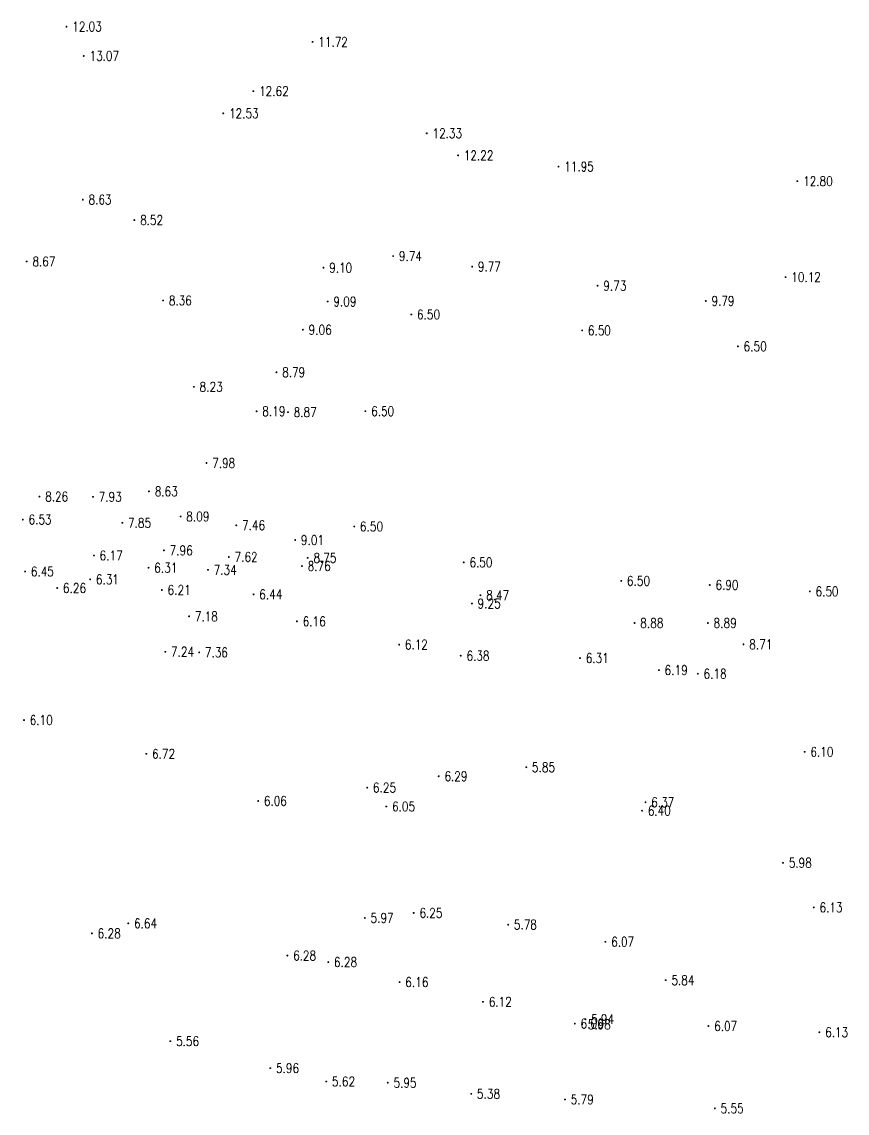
# Model space of a CAD drawing. Extents: x 476861 to 479475, y 2367369 to 2370541.
# Drawn here: x 478411.1 to 478497.2, y 2369149.6 to 2369263.5 of the extents above; entities that cross this region are included whole.
import ezdxf
from ezdxf.enums import TextEntityAlignment as Align

# ---------------------------------------------------------------- set-up
doc = ezdxf.new("R2010")
doc.units = 0
doc.header["$LTSCALE"] = 0.5
doc.layers.get('0').update_dxf_attribs({"linetype": 'CONTINUOUS'})
doc.layers.add('GCD', color=1, linetype='CONTINUOUS')
doc.styles.add('HZ', font='rs.shx', dxfattribs={"width": 0.8, "bigfont": 'hztxt.shx'})

# ---------------------------------------------------------------- blocks, each defined once
blk = doc.blocks.new('GC200')
at = {"linetype": 'Continuous', "const_width": 0.2, "flags": 128}
blk.add_lwpolyline([(-0.1, 0, 1), (0.1, 0, 1)], format="xyb", close=True, dxfattribs=at)

msp = doc.modelspace()

# ---------------------------------------------------------------- block references
at = {"layer": 'GCD', "linetype": 'Continuous'}
ref = msp.add_blockref('GC200', (478415.722, 2369263, 12.027), dxfattribs=dict(at, xscale=0.5, yscale=0.5, zscale=0.5))
ref.add_attrib('height', '12.03', dxfattribs={"linetype": 'Continuous', "height": 1, "style": 'HZ', "width": 0.8}).set_placement((478416.322, 2369263, 12.027), align=Align.MIDDLE_LEFT)
ref = msp.add_blockref('GC200', (478441.392, 2369261.405, 11.721), dxfattribs=dict(at, xscale=0.5, yscale=0.5, zscale=0.5))
ref.add_attrib('height', '11.72', dxfattribs={"linetype": 'Continuous', "height": 1, "style": 'HZ', "width": 0.8}).set_placement((478441.992, 2369261.405, 11.721), align=Align.MIDDLE_LEFT)
ref = msp.add_blockref('GC200', (478417.525, 2369259.937, 13.068), dxfattribs=dict(at, xscale=0.5, yscale=0.5, zscale=0.5))
ref.add_attrib('height', '13.07', dxfattribs={"linetype": 'Continuous', "height": 1, "style": 'HZ', "width": 0.8}).set_placement((478418.125, 2369259.937, 13.068), align=Align.MIDDLE_LEFT)
ref = msp.add_blockref('GC200', (478435.214, 2369256.261, 12.622), dxfattribs=dict(at, xscale=0.5, yscale=0.5, zscale=0.5))
ref.add_attrib('height', '12.62', dxfattribs={"linetype": 'Continuous', "height": 1, "style": 'HZ', "width": 0.8}).set_placement((478435.814, 2369256.261, 12.622), align=Align.MIDDLE_LEFT)
ref = msp.add_blockref('GC200', (478432.08, 2369253.946, 12.525), dxfattribs=dict(at, xscale=0.5, yscale=0.5, zscale=0.5))
ref.add_attrib('height', '12.53', dxfattribs={"linetype": 'Continuous', "height": 1, "style": 'HZ', "width": 0.8}).set_placement((478432.68, 2369253.946, 12.525), align=Align.MIDDLE_LEFT)
ref = msp.add_blockref('GC200', (478453.302, 2369251.86, 12.333), dxfattribs=dict(at, xscale=0.5, yscale=0.5, zscale=0.5))
ref.add_attrib('height', '12.33', dxfattribs={"linetype": 'Continuous', "height": 1, "style": 'HZ', "width": 0.8}).set_placement((478453.902, 2369251.86, 12.333), align=Align.MIDDLE_LEFT)
ref = msp.add_blockref('GC200', (478456.567, 2369249.561, 12.217), dxfattribs=dict(at, xscale=0.5, yscale=0.5, zscale=0.5))
ref.add_attrib('height', '12.22', dxfattribs={"linetype": 'Continuous', "height": 1, "style": 'HZ', "width": 0.8}).set_placement((478457.167, 2369249.561, 12.217), align=Align.MIDDLE_LEFT)
ref = msp.add_blockref('GC200', (478467.047, 2369248.391, 11.948), dxfattribs=dict(at, xscale=0.5, yscale=0.5, zscale=0.5))
ref.add_attrib('height', '11.95', dxfattribs={"linetype": 'Continuous', "height": 1, "style": 'HZ', "width": 0.8}).set_placement((478467.647, 2369248.391, 11.948), align=Align.MIDDLE_LEFT)
ref = msp.add_blockref('GC200', (478491.96, 2369246.864, 12.803), dxfattribs=dict(at, xscale=0.5, yscale=0.5, zscale=0.5))
ref.add_attrib('height', '12.80', dxfattribs={"linetype": 'Continuous', "height": 1, "style": 'HZ', "width": 0.8}).set_placement((478492.56, 2369246.864, 12.803), align=Align.MIDDLE_LEFT)
ref = msp.add_blockref('GC200', (478417.424, 2369244.938, 8.625), dxfattribs=dict(at, xscale=0.5, yscale=0.5, zscale=0.5))
ref.add_attrib('height', '8.63', dxfattribs={"linetype": 'Continuous', "height": 1, "style": 'HZ', "width": 0.8}).set_placement((478418.024, 2369244.938, 8.625), align=Align.MIDDLE_LEFT)
ref = msp.add_blockref('GC200', (478422.802, 2369242.803, 8.517), dxfattribs=dict(at, xscale=0.5, yscale=0.5, zscale=0.5))
ref.add_attrib('height', '8.52', dxfattribs={"linetype": 'Continuous', "height": 1, "style": 'HZ', "width": 0.8}).set_placement((478423.402, 2369242.803, 8.517), align=Align.MIDDLE_LEFT)
ref = msp.add_blockref('GC200', (478449.8, 2369239.041, 9.738), dxfattribs=dict(at, xscale=0.5, yscale=0.5, zscale=0.5))
ref.add_attrib('height', '9.74', dxfattribs={"linetype": 'Continuous', "height": 1, "style": 'HZ', "width": 0.8}).set_placement((478450.4, 2369239.041, 9.738), align=Align.MIDDLE_LEFT)
ref = msp.add_blockref('GC200', (478411.569, 2369238.479, 8.666), dxfattribs=dict(at, xscale=0.5, yscale=0.5, zscale=0.5))
ref.add_attrib('height', '8.67', dxfattribs={"linetype": 'Continuous', "height": 1, "style": 'HZ', "width": 0.8}).set_placement((478412.169, 2369238.479, 8.666), align=Align.MIDDLE_LEFT)
ref = msp.add_blockref('GC200', (478442.526, 2369237.834, 9.102), dxfattribs=dict(at, xscale=0.5, yscale=0.5, zscale=0.5))
ref.add_attrib('height', '9.10', dxfattribs={"linetype": 'Continuous', "height": 1, "style": 'HZ', "width": 0.8}).set_placement((478443.126, 2369237.834, 9.102), align=Align.MIDDLE_LEFT)
ref = msp.add_blockref('GC200', (478458.034, 2369237.942, 9.77), dxfattribs=dict(at, xscale=0.5, yscale=0.5, zscale=0.5))
ref.add_attrib('height', '9.77', dxfattribs={"linetype": 'Continuous', "height": 1, "style": 'HZ', "width": 0.8}).set_placement((478458.634, 2369237.942, 9.77), align=Align.MIDDLE_LEFT)
ref = msp.add_blockref('GC200', (478490.726, 2369236.849, 10.12), dxfattribs=dict(at, xscale=0.5, yscale=0.5, zscale=0.5))
ref.add_attrib('height', '10.12', dxfattribs={"linetype": 'Continuous', "height": 1, "style": 'HZ', "width": 0.8}).set_placement((478491.326, 2369236.849, 10.12), align=Align.MIDDLE_LEFT)
ref = msp.add_blockref('GC200', (478471.122, 2369235.953, 9.73), dxfattribs=dict(at, xscale=0.5, yscale=0.5, zscale=0.5))
ref.add_attrib('height', '9.73', dxfattribs={"linetype": 'Continuous', "height": 1, "style": 'HZ', "width": 0.8}).set_placement((478471.722, 2369235.953, 9.73), align=Align.MIDDLE_LEFT)
ref = msp.add_blockref('GC200', (478425.8, 2369234.406, 8.36), dxfattribs=dict(at, xscale=0.5, yscale=0.5, zscale=0.5))
ref.add_attrib('height', '8.36', dxfattribs={"linetype": 'Continuous', "height": 1, "style": 'HZ', "width": 0.8}).set_placement((478426.4, 2369234.406, 8.36), align=Align.MIDDLE_LEFT)
ref = msp.add_blockref('GC200', (478442.963, 2369234.3, 9.085), dxfattribs=dict(at, xscale=0.5, yscale=0.5, zscale=0.5))
ref.add_attrib('height', '9.09', dxfattribs={"linetype": 'Continuous', "height": 1, "style": 'HZ', "width": 0.8}).set_placement((478443.563, 2369234.3, 9.085), align=Align.MIDDLE_LEFT)
ref = msp.add_blockref('GC200', (478482.405, 2369234.36, 9.794), dxfattribs=dict(at, xscale=0.5, yscale=0.5, zscale=0.5))
ref.add_attrib('height', '9.79', dxfattribs={"linetype": 'Continuous', "height": 1, "style": 'HZ', "width": 0.8}).set_placement((478483.005, 2369234.36, 9.794), align=Align.MIDDLE_LEFT)
ref = msp.add_blockref('GC200', (478451.687, 2369232.948, 6.495), dxfattribs=dict(at, xscale=0.5, yscale=0.5, zscale=0.5))
ref.add_attrib('height', '6.50', dxfattribs={"linetype": 'Continuous', "height": 1, "style": 'HZ', "width": 0.8}).set_placement((478452.287, 2369232.948, 6.495), align=Align.MIDDLE_LEFT)
ref = msp.add_blockref('GC200', (478440.383, 2369231.358, 9.056), dxfattribs=dict(at, xscale=0.5, yscale=0.5, zscale=0.5))
ref.add_attrib('height', '9.06', dxfattribs={"linetype": 'Continuous', "height": 1, "style": 'HZ', "width": 0.8}).set_placement((478440.983, 2369231.358, 9.056), align=Align.MIDDLE_LEFT)
ref = msp.add_blockref('GC200', (478469.51, 2369231.285, 6.495), dxfattribs=dict(at, xscale=0.5, yscale=0.5, zscale=0.5))
ref.add_attrib('height', '6.50', dxfattribs={"linetype": 'Continuous', "height": 1, "style": 'HZ', "width": 0.8}).set_placement((478470.11, 2369231.285, 6.495), align=Align.MIDDLE_LEFT)
ref = msp.add_blockref('GC200', (478485.759, 2369229.622, 6.495), dxfattribs=dict(at, xscale=0.5, yscale=0.5, zscale=0.5))
ref.add_attrib('height', '6.50', dxfattribs={"linetype": 'Continuous', "height": 1, "style": 'HZ', "width": 0.8}).set_placement((478486.359, 2369229.622, 6.495), align=Align.MIDDLE_LEFT)
ref = msp.add_blockref('GC200', (478437.621, 2369226.916, 8.789), dxfattribs=dict(at, xscale=0.5, yscale=0.5, zscale=0.5))
ref.add_attrib('height', '8.79', dxfattribs={"linetype": 'Continuous', "height": 1, "style": 'HZ', "width": 0.8}).set_placement((478438.221, 2369226.916, 8.789), align=Align.MIDDLE_LEFT)
ref = msp.add_blockref('GC200', (478429.015, 2369225.399, 8.229), dxfattribs=dict(at, xscale=0.5, yscale=0.5, zscale=0.5))
ref.add_attrib('height', '8.23', dxfattribs={"linetype": 'Continuous', "height": 1, "style": 'HZ', "width": 0.8}).set_placement((478429.615, 2369225.399, 8.229), align=Align.MIDDLE_LEFT)
ref = msp.add_blockref('GC200', (478435.553, 2369222.845, 8.191), dxfattribs=dict(at, xscale=0.5, yscale=0.5, zscale=0.5))
ref.add_attrib('height', '8.19', dxfattribs={"linetype": 'Continuous', "height": 1, "style": 'HZ', "width": 0.8}).set_placement((478436.153, 2369222.845, 8.191), align=Align.MIDDLE_LEFT)
ref = msp.add_blockref('GC200', (478446.905, 2369222.852, 6.495), dxfattribs=dict(at, xscale=0.5, yscale=0.5, zscale=0.5))
ref.add_attrib('height', '6.50', dxfattribs={"linetype": 'Continuous', "height": 1, "style": 'HZ', "width": 0.8}).set_placement((478447.505, 2369222.852, 6.495), align=Align.MIDDLE_LEFT)
ref = msp.add_blockref('GC200', (478438.826, 2369222.751, 8.868), dxfattribs=dict(at, xscale=0.5, yscale=0.5, zscale=0.5))
ref.add_attrib('height', '8.87', dxfattribs={"linetype": 'Continuous', "height": 1, "style": 'HZ', "width": 0.8}).set_placement((478439.426, 2369222.751, 8.868), align=Align.MIDDLE_LEFT)
ref = msp.add_blockref('GC200', (478430.323, 2369217.441, 7.983), dxfattribs=dict(at, xscale=0.5, yscale=0.5, zscale=0.5))
ref.add_attrib('height', '7.98', dxfattribs={"linetype": 'Continuous', "height": 1, "style": 'HZ', "width": 0.8}).set_placement((478430.923, 2369217.441, 7.983), align=Align.MIDDLE_LEFT)
ref = msp.add_blockref('GC200', (478412.9, 2369213.935, 8.26), dxfattribs=dict(at, xscale=0.5, yscale=0.5, zscale=0.5))
ref.add_attrib('height', '8.26', dxfattribs={"linetype": 'Continuous', "height": 1, "style": 'HZ', "width": 0.8}).set_placement((478413.5, 2369213.935, 8.26), align=Align.MIDDLE_LEFT)
ref = msp.add_blockref('GC200', (478418.487, 2369213.916, 7.925), dxfattribs=dict(at, xscale=0.5, yscale=0.5, zscale=0.5))
ref.add_attrib('height', '7.93', dxfattribs={"linetype": 'Continuous', "height": 1, "style": 'HZ', "width": 0.8}).set_placement((478419.087, 2369213.916, 7.925), align=Align.MIDDLE_LEFT)
ref = msp.add_blockref('GC200', (478424.329, 2369214.486, 8.629), dxfattribs=dict(at, xscale=0.5, yscale=0.5, zscale=0.5))
ref.add_attrib('height', '8.63', dxfattribs={"linetype": 'Continuous', "height": 1, "style": 'HZ', "width": 0.8}).set_placement((478424.929, 2369214.486, 8.629), align=Align.MIDDLE_LEFT)
ref = msp.add_blockref('GC200', (478411.167, 2369211.541, 6.525), dxfattribs=dict(at, xscale=0.5, yscale=0.5, zscale=0.5))
ref.add_attrib('height', '6.53', dxfattribs={"linetype": 'Continuous', "height": 1, "style": 'HZ', "width": 0.8}).set_placement((478411.767, 2369211.541, 6.525), align=Align.MIDDLE_LEFT)
ref = msp.add_blockref('GC200', (478427.625, 2369211.864, 8.091), dxfattribs=dict(at, xscale=0.5, yscale=0.5, zscale=0.5))
ref.add_attrib('height', '8.09', dxfattribs={"linetype": 'Continuous', "height": 1, "style": 'HZ', "width": 0.8}).set_placement((478428.225, 2369211.864, 8.091), align=Align.MIDDLE_LEFT)
ref = msp.add_blockref('GC200', (478421.546, 2369211.199, 7.85), dxfattribs=dict(at, xscale=0.5, yscale=0.5, zscale=0.5))
ref.add_attrib('height', '7.85', dxfattribs={"linetype": 'Continuous', "height": 1, "style": 'HZ', "width": 0.8}).set_placement((478422.146, 2369211.199, 7.85), align=Align.MIDDLE_LEFT)
ref = msp.add_blockref('GC200', (478433.437, 2369210.939, 7.459), dxfattribs=dict(at, xscale=0.5, yscale=0.5, zscale=0.5))
ref.add_attrib('height', '7.46', dxfattribs={"linetype": 'Continuous', "height": 1, "style": 'HZ', "width": 0.8}).set_placement((478434.037, 2369210.939, 7.459), align=Align.MIDDLE_LEFT)
ref = msp.add_blockref('GC200', (478445.738, 2369210.821, 6.495), dxfattribs=dict(at, xscale=0.5, yscale=0.5, zscale=0.5))
ref.add_attrib('height', '6.50', dxfattribs={"linetype": 'Continuous', "height": 1, "style": 'HZ', "width": 0.8}).set_placement((478446.338, 2369210.821, 6.495), align=Align.MIDDLE_LEFT)
ref = msp.add_blockref('GC200', (478439.581, 2369209.407, 9.007), dxfattribs=dict(at, xscale=0.5, yscale=0.5, zscale=0.5))
ref.add_attrib('height', '9.01', dxfattribs={"linetype": 'Continuous', "height": 1, "style": 'HZ', "width": 0.8}).set_placement((478440.181, 2369209.407, 9.007), align=Align.MIDDLE_LEFT)
ref = msp.add_blockref('GC200', (478425.888, 2369208.324, 7.961), dxfattribs=dict(at, xscale=0.5, yscale=0.5, zscale=0.5))
ref.add_attrib('height', '7.96', dxfattribs={"linetype": 'Continuous', "height": 1, "style": 'HZ', "width": 0.8}).set_placement((478426.488, 2369208.324, 7.961), align=Align.MIDDLE_LEFT)
ref = msp.add_blockref('GC200', (478418.583, 2369207.787, 6.17), dxfattribs=dict(at, xscale=0.5, yscale=0.5, zscale=0.5))
ref.add_attrib('height', '6.17', dxfattribs={"linetype": 'Continuous', "height": 1, "style": 'HZ', "width": 0.8}).set_placement((478419.183, 2369207.787, 6.17), align=Align.MIDDLE_LEFT)
ref = msp.add_blockref('GC200', (478432.66, 2369207.637, 7.615), dxfattribs=dict(at, xscale=0.5, yscale=0.5, zscale=0.5))
ref.add_attrib('height', '7.62', dxfattribs={"linetype": 'Continuous', "height": 1, "style": 'HZ', "width": 0.8}).set_placement((478433.26, 2369207.637, 7.615), align=Align.MIDDLE_LEFT)
ref = msp.add_blockref('GC200', (478440.883, 2369207.541, 8.754), dxfattribs=dict(at, xscale=0.5, yscale=0.5, zscale=0.5))
ref.add_attrib('height', '8.75', dxfattribs={"linetype": 'Continuous', "height": 1, "style": 'HZ', "width": 0.8}).set_placement((478441.483, 2369207.541, 8.754), align=Align.MIDDLE_LEFT)
ref = msp.add_blockref('GC200', (478457.157, 2369207.073, 6.495), dxfattribs=dict(at, xscale=0.5, yscale=0.5, zscale=0.5))
ref.add_attrib('height', '6.50', dxfattribs={"linetype": 'Continuous', "height": 1, "style": 'HZ', "width": 0.8}).set_placement((478457.757, 2369207.073, 6.495), align=Align.MIDDLE_LEFT)
ref = msp.add_blockref('GC200', (478411.408, 2369206.123, 6.452), dxfattribs=dict(at, xscale=0.5, yscale=0.5, zscale=0.5))
ref.add_attrib('height', '6.45', dxfattribs={"linetype": 'Continuous', "height": 1, "style": 'HZ', "width": 0.8}).set_placement((478412.008, 2369206.123, 6.452), align=Align.MIDDLE_LEFT)
ref = msp.add_blockref('GC200', (478424.284, 2369206.51, 6.313), dxfattribs=dict(at, xscale=0.5, yscale=0.5, zscale=0.5))
ref.add_attrib('height', '6.31', dxfattribs={"linetype": 'Continuous', "height": 1, "style": 'HZ', "width": 0.8}).set_placement((478424.884, 2369206.51, 6.313), align=Align.MIDDLE_LEFT)
ref = msp.add_blockref('GC200', (478430.482, 2369206.288, 7.336), dxfattribs=dict(at, xscale=0.5, yscale=0.5, zscale=0.5))
ref.add_attrib('height', '7.34', dxfattribs={"linetype": 'Continuous', "height": 1, "style": 'HZ', "width": 0.8}).set_placement((478431.082, 2369206.288, 7.336), align=Align.MIDDLE_LEFT)
ref = msp.add_blockref('GC200', (478440.286, 2369206.691, 8.761), dxfattribs=dict(at, xscale=0.5, yscale=0.5, zscale=0.5))
ref.add_attrib('height', '8.76', dxfattribs={"linetype": 'Continuous', "height": 1, "style": 'HZ', "width": 0.8}).set_placement((478440.886, 2369206.691, 8.761), align=Align.MIDDLE_LEFT)
ref = msp.add_blockref('GC200', (478418.191, 2369205.295, 6.314), dxfattribs=dict(at, xscale=0.5, yscale=0.5, zscale=0.5))
ref.add_attrib('height', '6.31', dxfattribs={"linetype": 'Continuous', "height": 1, "style": 'HZ', "width": 0.8}).set_placement((478418.791, 2369205.295, 6.314), align=Align.MIDDLE_LEFT)
ref = msp.add_blockref('GC200', (478473.587, 2369205.139, 6.495), dxfattribs=dict(at, xscale=0.5, yscale=0.5, zscale=0.5))
ref.add_attrib('height', '6.50', dxfattribs={"linetype": 'Continuous', "height": 1, "style": 'HZ', "width": 0.8}).set_placement((478474.187, 2369205.139, 6.495), align=Align.MIDDLE_LEFT)
ref = msp.add_blockref('GC200', (478482.819, 2369204.711, 6.904), dxfattribs=dict(at, xscale=0.5, yscale=0.5, zscale=0.5))
ref.add_attrib('height', '6.90', dxfattribs={"linetype": 'Continuous', "height": 1, "style": 'HZ', "width": 0.8}).set_placement((478483.419, 2369204.711, 6.904), align=Align.MIDDLE_LEFT)
ref = msp.add_blockref('GC200', (478414.759, 2369204.396, 6.263), dxfattribs=dict(at, xscale=0.5, yscale=0.5, zscale=0.5))
ref.add_attrib('height', '6.26', dxfattribs={"linetype": 'Continuous', "height": 1, "style": 'HZ', "width": 0.8}).set_placement((478415.359, 2369204.396, 6.263), align=Align.MIDDLE_LEFT)
ref = msp.add_blockref('GC200', (478425.675, 2369204.192, 6.21), dxfattribs=dict(at, xscale=0.5, yscale=0.5, zscale=0.5))
ref.add_attrib('height', '6.21', dxfattribs={"linetype": 'Continuous', "height": 1, "style": 'HZ', "width": 0.8}).set_placement((478426.275, 2369204.192, 6.21), align=Align.MIDDLE_LEFT)
ref = msp.add_blockref('GC200', (478435.24, 2369203.731, 6.441), dxfattribs=dict(at, xscale=0.5, yscale=0.5, zscale=0.5))
ref.add_attrib('height', '6.44', dxfattribs={"linetype": 'Continuous', "height": 1, "style": 'HZ', "width": 0.8}).set_placement((478435.84, 2369203.731, 6.441), align=Align.MIDDLE_LEFT)
ref = msp.add_blockref('GC200', (478458.901, 2369203.641, 8.473), dxfattribs=dict(at, xscale=0.5, yscale=0.5, zscale=0.5))
ref.add_attrib('height', '8.47', dxfattribs={"linetype": 'Continuous', "height": 1, "style": 'HZ', "width": 0.8}).set_placement((478459.501, 2369203.641, 8.473), align=Align.MIDDLE_LEFT)
ref = msp.add_blockref('GC200', (478493.256, 2369204.039, 6.495), dxfattribs=dict(at, xscale=0.5, yscale=0.5, zscale=0.5))
ref.add_attrib('height', '6.50', dxfattribs={"linetype": 'Continuous', "height": 1, "style": 'HZ', "width": 0.8}).set_placement((478493.856, 2369204.039, 6.495), align=Align.MIDDLE_LEFT)
ref = msp.add_blockref('GC200', (478458.013, 2369202.773, 9.253), dxfattribs=dict(at, xscale=0.5, yscale=0.5, zscale=0.5))
ref.add_attrib('height', '9.25', dxfattribs={"linetype": 'Continuous', "height": 1, "style": 'HZ', "width": 0.8}).set_placement((478458.613, 2369202.773, 9.253), align=Align.MIDDLE_LEFT)
ref = msp.add_blockref('GC200', (478428.512, 2369201.436, 7.182), dxfattribs=dict(at, xscale=0.5, yscale=0.5, zscale=0.5))
ref.add_attrib('height', '7.18', dxfattribs={"linetype": 'Continuous', "height": 1, "style": 'HZ', "width": 0.8}).set_placement((478429.112, 2369201.436, 7.182), align=Align.MIDDLE_LEFT)
ref = msp.add_blockref('GC200', (478439.762, 2369200.916, 6.156), dxfattribs=dict(at, xscale=0.5, yscale=0.5, zscale=0.5))
ref.add_attrib('height', '6.16', dxfattribs={"linetype": 'Continuous', "height": 1, "style": 'HZ', "width": 0.8}).set_placement((478440.362, 2369200.916, 6.156), align=Align.MIDDLE_LEFT)
ref = msp.add_blockref('GC200', (478474.98, 2369200.742, 8.88), dxfattribs=dict(at, xscale=0.5, yscale=0.5, zscale=0.5))
ref.add_attrib('height', '8.88', dxfattribs={"linetype": 'Continuous', "height": 1, "style": 'HZ', "width": 0.8}).set_placement((478475.58, 2369200.742, 8.88), align=Align.MIDDLE_LEFT)
ref = msp.add_blockref('GC200', (478482.63, 2369200.741, 8.893), dxfattribs=dict(at, xscale=0.5, yscale=0.5, zscale=0.5))
ref.add_attrib('height', '8.89', dxfattribs={"linetype": 'Continuous', "height": 1, "style": 'HZ', "width": 0.8}).set_placement((478483.23, 2369200.741, 8.893), align=Align.MIDDLE_LEFT)
ref = msp.add_blockref('GC200', (478450.423, 2369198.487, 6.121), dxfattribs=dict(at, xscale=0.5, yscale=0.5, zscale=0.5))
ref.add_attrib('height', '6.12', dxfattribs={"linetype": 'Continuous', "height": 1, "style": 'HZ', "width": 0.8}).set_placement((478451.023, 2369198.487, 6.121), align=Align.MIDDLE_LEFT)
ref = msp.add_blockref('GC200', (478486.344, 2369198.514, 8.709), dxfattribs=dict(at, xscale=0.5, yscale=0.5, zscale=0.5))
ref.add_attrib('height', '8.71', dxfattribs={"linetype": 'Continuous', "height": 1, "style": 'HZ', "width": 0.8}).set_placement((478486.944, 2369198.514, 8.709), align=Align.MIDDLE_LEFT)
ref = msp.add_blockref('GC200', (478426.028, 2369197.738, 7.239), dxfattribs=dict(at, xscale=0.5, yscale=0.5, zscale=0.5))
ref.add_attrib('height', '7.24', dxfattribs={"linetype": 'Continuous', "height": 1, "style": 'HZ', "width": 0.8}).set_placement((478426.628, 2369197.738, 7.239), align=Align.MIDDLE_LEFT)
ref = msp.add_blockref('GC200', (478429.563, 2369197.672, 7.355), dxfattribs=dict(at, xscale=0.5, yscale=0.5, zscale=0.5))
ref.add_attrib('height', '7.36', dxfattribs={"linetype": 'Continuous', "height": 1, "style": 'HZ', "width": 0.8}).set_placement((478430.163, 2369197.672, 7.355), align=Align.MIDDLE_LEFT)
ref = msp.add_blockref('GC200', (478456.847, 2369197.326, 6.382), dxfattribs=dict(at, xscale=0.5, yscale=0.5, zscale=0.5))
ref.add_attrib('height', '6.38', dxfattribs={"linetype": 'Continuous', "height": 1, "style": 'HZ', "width": 0.8}).set_placement((478457.447, 2369197.326, 6.382), align=Align.MIDDLE_LEFT)
ref = msp.add_blockref('GC200', (478469.285, 2369197.085, 6.306), dxfattribs=dict(at, xscale=0.5, yscale=0.5, zscale=0.5))
ref.add_attrib('height', '6.31', dxfattribs={"linetype": 'Continuous', "height": 1, "style": 'HZ', "width": 0.8}).set_placement((478469.885, 2369197.085, 6.306), align=Align.MIDDLE_LEFT)
ref = msp.add_blockref('GC200', (478477.519, 2369195.827, 6.186), dxfattribs=dict(at, xscale=0.5, yscale=0.5, zscale=0.5))
ref.add_attrib('height', '6.19', dxfattribs={"linetype": 'Continuous', "height": 1, "style": 'HZ', "width": 0.8}).set_placement((478478.119, 2369195.827, 6.186), align=Align.MIDDLE_LEFT)
ref = msp.add_blockref('GC200', (478481.579, 2369195.446, 6.178), dxfattribs=dict(at, xscale=0.5, yscale=0.5, zscale=0.5))
ref.add_attrib('height', '6.18', dxfattribs={"linetype": 'Continuous', "height": 1, "style": 'HZ', "width": 0.8}).set_placement((478482.179, 2369195.446, 6.178), align=Align.MIDDLE_LEFT)
ref = msp.add_blockref('GC200', (478411.29, 2369190.611, 6.1), dxfattribs=dict(at, xscale=0.5, yscale=0.5, zscale=0.5))
ref.add_attrib('height', '6.10', dxfattribs={"linetype": 'Continuous', "height": 1, "style": 'HZ', "width": 0.8}).set_placement((478411.89, 2369190.611, 6.1), align=Align.MIDDLE_LEFT)
ref = msp.add_blockref('GC200', (478424.047, 2369187.09, 6.72), dxfattribs=dict(at, xscale=0.5, yscale=0.5, zscale=0.5))
ref.add_attrib('height', '6.72', dxfattribs={"linetype": 'Continuous', "height": 1, "style": 'HZ', "width": 0.8}).set_placement((478424.647, 2369187.09, 6.72), align=Align.MIDDLE_LEFT)
ref = msp.add_blockref('GC200', (478492.719, 2369187.29, 6.1), dxfattribs=dict(at, xscale=0.5, yscale=0.5, zscale=0.5))
ref.add_attrib('height', '6.10', dxfattribs={"linetype": 'Continuous', "height": 1, "style": 'HZ', "width": 0.8}).set_placement((478493.319, 2369187.29, 6.1), align=Align.MIDDLE_LEFT)
ref = msp.add_blockref('GC200', (478463.68, 2369185.687, 5.848), dxfattribs=dict(at, xscale=0.5, yscale=0.5, zscale=0.5))
ref.add_attrib('height', '5.85', dxfattribs={"linetype": 'Continuous', "height": 1, "style": 'HZ', "width": 0.8}).set_placement((478464.28, 2369185.687, 5.848), align=Align.MIDDLE_LEFT)
ref = msp.add_blockref('GC200', (478454.546, 2369184.74, 6.29), dxfattribs=dict(at, xscale=0.5, yscale=0.5, zscale=0.5))
ref.add_attrib('height', '6.29', dxfattribs={"linetype": 'Continuous', "height": 1, "style": 'HZ', "width": 0.8}).set_placement((478455.146, 2369184.74, 6.29), align=Align.MIDDLE_LEFT)
ref = msp.add_blockref('GC200', (478447.093, 2369183.559, 6.25), dxfattribs=dict(at, xscale=0.5, yscale=0.5, zscale=0.5))
ref.add_attrib('height', '6.25', dxfattribs={"linetype": 'Continuous', "height": 1, "style": 'HZ', "width": 0.8}).set_placement((478447.693, 2369183.559, 6.25), align=Align.MIDDLE_LEFT)
ref = msp.add_blockref('GC200', (478435.712, 2369182.164, 6.062), dxfattribs=dict(at, xscale=0.5, yscale=0.5, zscale=0.5))
ref.add_attrib('height', '6.06', dxfattribs={"linetype": 'Continuous', "height": 1, "style": 'HZ', "width": 0.8}).set_placement((478436.312, 2369182.164, 6.062), align=Align.MIDDLE_LEFT)
ref = msp.add_blockref('GC200', (478476.119, 2369182.032, 6.366), dxfattribs=dict(at, xscale=0.5, yscale=0.5, zscale=0.5))
ref.add_attrib('height', '6.37', dxfattribs={"linetype": 'Continuous', "height": 1, "style": 'HZ', "width": 0.8}).set_placement((478476.719, 2369182.032, 6.366), align=Align.MIDDLE_LEFT)
ref = msp.add_blockref('GC200', (478449.084, 2369181.588, 6.052), dxfattribs=dict(at, xscale=0.5, yscale=0.5, zscale=0.5))
ref.add_attrib('height', '6.05', dxfattribs={"linetype": 'Continuous', "height": 1, "style": 'HZ', "width": 0.8}).set_placement((478449.684, 2369181.588, 6.052), align=Align.MIDDLE_LEFT)
ref = msp.add_blockref('GC200', (478475.755, 2369181.15, 6.397), dxfattribs=dict(at, xscale=0.5, yscale=0.5, zscale=0.5))
ref.add_attrib('height', '6.40', dxfattribs={"linetype": 'Continuous', "height": 1, "style": 'HZ', "width": 0.8}).set_placement((478476.355, 2369181.15, 6.397), align=Align.MIDDLE_LEFT)
ref = msp.add_blockref('GC200', (478490.463, 2369175.712, 5.981), dxfattribs=dict(at, xscale=0.5, yscale=0.5, zscale=0.5))
ref.add_attrib('height', '5.98', dxfattribs={"linetype": 'Continuous', "height": 1, "style": 'HZ', "width": 0.8}).set_placement((478491.063, 2369175.712, 5.981), align=Align.MIDDLE_LEFT)
ref = msp.add_blockref('GC200', (478451.937, 2369170.474, 6.253), dxfattribs=dict(at, xscale=0.5, yscale=0.5, zscale=0.5))
ref.add_attrib('height', '6.25', dxfattribs={"linetype": 'Continuous', "height": 1, "style": 'HZ', "width": 0.8}).set_placement((478452.537, 2369170.474, 6.253), align=Align.MIDDLE_LEFT)
ref = msp.add_blockref('GC200', (478493.669, 2369171.051, 6.13), dxfattribs=dict(at, xscale=0.5, yscale=0.5, zscale=0.5))
ref.add_attrib('height', '6.13', dxfattribs={"linetype": 'Continuous', "height": 1, "style": 'HZ', "width": 0.8}).set_placement((478494.269, 2369171.051, 6.13), align=Align.MIDDLE_LEFT)
ref = msp.add_blockref('GC200', (478422.169, 2369169.387, 6.64), dxfattribs=dict(at, xscale=0.5, yscale=0.5, zscale=0.5))
ref.add_attrib('height', '6.64', dxfattribs={"linetype": 'Continuous', "height": 1, "style": 'HZ', "width": 0.8}).set_placement((478422.769, 2369169.387, 6.64), align=Align.MIDDLE_LEFT)
ref = msp.add_blockref('GC200', (478446.844, 2369169.955, 5.969), dxfattribs=dict(at, xscale=0.5, yscale=0.5, zscale=0.5))
ref.add_attrib('height', '5.97', dxfattribs={"linetype": 'Continuous', "height": 1, "style": 'HZ', "width": 0.8}).set_placement((478447.444, 2369169.955, 5.969), align=Align.MIDDLE_LEFT)
ref = msp.add_blockref('GC200', (478418.378, 2369168.347, 6.279), dxfattribs=dict(at, xscale=0.5, yscale=0.5, zscale=0.5))
ref.add_attrib('height', '6.28', dxfattribs={"linetype": 'Continuous', "height": 1, "style": 'HZ', "width": 0.8}).set_placement((478418.978, 2369168.347, 6.279), align=Align.MIDDLE_LEFT)
ref = msp.add_blockref('GC200', (478461.793, 2369169.257, 5.779), dxfattribs=dict(at, xscale=0.5, yscale=0.5, zscale=0.5))
ref.add_attrib('height', '5.78', dxfattribs={"linetype": 'Continuous', "height": 1, "style": 'HZ', "width": 0.8}).set_placement((478462.393, 2369169.257, 5.779), align=Align.MIDDLE_LEFT)
ref = msp.add_blockref('GC200', (478471.937, 2369167.465, 6.073), dxfattribs=dict(at, xscale=0.5, yscale=0.5, zscale=0.5))
ref.add_attrib('height', '6.07', dxfattribs={"linetype": 'Continuous', "height": 1, "style": 'HZ', "width": 0.8}).set_placement((478472.537, 2369167.465, 6.073), align=Align.MIDDLE_LEFT)
ref = msp.add_blockref('GC200', (478438.762, 2369166.027, 6.28), dxfattribs=dict(at, xscale=0.5, yscale=0.5, zscale=0.5))
ref.add_attrib('height', '6.28', dxfattribs={"linetype": 'Continuous', "height": 1, "style": 'HZ', "width": 0.8}).set_placement((478439.362, 2369166.027, 6.28), align=Align.MIDDLE_LEFT)
ref = msp.add_blockref('GC200', (478443.029, 2369165.344, 6.282), dxfattribs=dict(at, xscale=0.5, yscale=0.5, zscale=0.5))
ref.add_attrib('height', '6.28', dxfattribs={"linetype": 'Continuous', "height": 1, "style": 'HZ', "width": 0.8}).set_placement((478443.629, 2369165.344, 6.282), align=Align.MIDDLE_LEFT)
ref = msp.add_blockref('GC200', (478450.466, 2369163.256, 6.16), dxfattribs=dict(at, xscale=0.5, yscale=0.5, zscale=0.5))
ref.add_attrib('height', '6.16', dxfattribs={"linetype": 'Continuous', "height": 1, "style": 'HZ', "width": 0.8}).set_placement((478451.066, 2369163.256, 6.16), align=Align.MIDDLE_LEFT)
ref = msp.add_blockref('GC200', (478478.222, 2369163.454, 5.837), dxfattribs=dict(at, xscale=0.5, yscale=0.5, zscale=0.5))
ref.add_attrib('height', '5.84', dxfattribs={"linetype": 'Continuous', "height": 1, "style": 'HZ', "width": 0.8}).set_placement((478478.822, 2369163.454, 5.837), align=Align.MIDDLE_LEFT)
ref = msp.add_blockref('GC200', (478459.17, 2369161.195, 6.12), dxfattribs=dict(at, xscale=0.5, yscale=0.5, zscale=0.5))
ref.add_attrib('height', '6.12', dxfattribs={"linetype": 'Continuous', "height": 1, "style": 'HZ', "width": 0.8}).set_placement((478459.77, 2369161.195, 6.12), align=Align.MIDDLE_LEFT)
ref = msp.add_blockref('GC200', (478469.847, 2369159.384, 5.944), dxfattribs=dict(at, xscale=0.5, yscale=0.5, zscale=0.5))
ref.add_attrib('height', '5.94', dxfattribs={"linetype": 'Continuous', "height": 1, "style": 'HZ', "width": 0.8}).set_placement((478470.447, 2369159.384, 5.944), align=Align.MIDDLE_LEFT)
ref = msp.add_blockref('GC200', (478468.749, 2369158.926, 6.064), dxfattribs=dict(at, xscale=0.5, yscale=0.5, zscale=0.5))
ref.add_attrib('height', '6.06', dxfattribs={"linetype": 'Continuous', "height": 1, "style": 'HZ', "width": 0.8}).set_placement((478469.349, 2369158.926, 6.064), align=Align.MIDDLE_LEFT)
ref = msp.add_blockref('GC200', (478469.501, 2369158.838, 5.983), dxfattribs=dict(at, xscale=0.5, yscale=0.5, zscale=0.5))
ref.add_attrib('height', '5.98', dxfattribs={"linetype": 'Continuous', "height": 1, "style": 'HZ', "width": 0.8}).set_placement((478470.101, 2369158.838, 5.983), align=Align.MIDDLE_LEFT)
ref = msp.add_blockref('GC200', (478482.682, 2369158.668, 6.07), dxfattribs=dict(at, xscale=0.5, yscale=0.5, zscale=0.5))
ref.add_attrib('height', '6.07', dxfattribs={"linetype": 'Continuous', "height": 1, "style": 'HZ', "width": 0.8}).set_placement((478483.282, 2369158.668, 6.07), align=Align.MIDDLE_LEFT)
ref = msp.add_blockref('GC200', (478494.255, 2369158.022, 6.134), dxfattribs=dict(at, xscale=0.5, yscale=0.5, zscale=0.5))
ref.add_attrib('height', '6.13', dxfattribs={"linetype": 'Continuous', "height": 1, "style": 'HZ', "width": 0.8}).set_placement((478494.855, 2369158.022, 6.134), align=Align.MIDDLE_LEFT)
ref = msp.add_blockref('GC200', (478426.557, 2369157.093, 5.564), dxfattribs=dict(at, xscale=0.5, yscale=0.5, zscale=0.5))
ref.add_attrib('height', '5.56', dxfattribs={"linetype": 'Continuous', "height": 1, "style": 'HZ', "width": 0.8}).set_placement((478427.157, 2369157.093, 5.564), align=Align.MIDDLE_LEFT)
ref = msp.add_blockref('GC200', (478436.981, 2369154.271, 5.96), dxfattribs=dict(at, xscale=0.5, yscale=0.5, zscale=0.5))
ref.add_attrib('height', '5.96', dxfattribs={"linetype": 'Continuous', "height": 1, "style": 'HZ', "width": 0.8}).set_placement((478437.581, 2369154.271, 5.96), align=Align.MIDDLE_LEFT)
ref = msp.add_blockref('GC200', (478442.82, 2369152.879, 5.623), dxfattribs=dict(at, xscale=0.5, yscale=0.5, zscale=0.5))
ref.add_attrib('height', '5.62', dxfattribs={"linetype": 'Continuous', "height": 1, "style": 'HZ', "width": 0.8}).set_placement((478443.42, 2369152.879, 5.623), align=Align.MIDDLE_LEFT)
ref = msp.add_blockref('GC200', (478449.236, 2369152.75, 5.95), dxfattribs=dict(at, xscale=0.5, yscale=0.5, zscale=0.5))
ref.add_attrib('height', '5.95', dxfattribs={"linetype": 'Continuous', "height": 1, "style": 'HZ', "width": 0.8}).set_placement((478449.836, 2369152.75, 5.95), align=Align.MIDDLE_LEFT)
ref = msp.add_blockref('GC200', (478457.943, 2369151.592, 5.379), dxfattribs=dict(at, xscale=0.5, yscale=0.5, zscale=0.5))
ref.add_attrib('height', '5.38', dxfattribs={"linetype": 'Continuous', "height": 1, "style": 'HZ', "width": 0.8}).set_placement((478458.543, 2369151.592, 5.379), align=Align.MIDDLE_LEFT)
ref = msp.add_blockref('GC200', (478467.717, 2369151.004, 5.79), dxfattribs=dict(at, xscale=0.5, yscale=0.5, zscale=0.5))
ref.add_attrib('height', '5.79', dxfattribs={"linetype": 'Continuous', "height": 1, "style": 'HZ', "width": 0.8}).set_placement((478468.317, 2369151.004, 5.79), align=Align.MIDDLE_LEFT)
ref = msp.add_blockref('GC200', (478483.355, 2369150.074, 5.553), dxfattribs=dict(at, xscale=0.5, yscale=0.5, zscale=0.5))
ref.add_attrib('height', '5.55', dxfattribs={"linetype": 'Continuous', "height": 1, "style": 'HZ', "width": 0.8}).set_placement((478483.955, 2369150.074, 5.553), align=Align.MIDDLE_LEFT)

doc.saveas('drawing.dxf')
